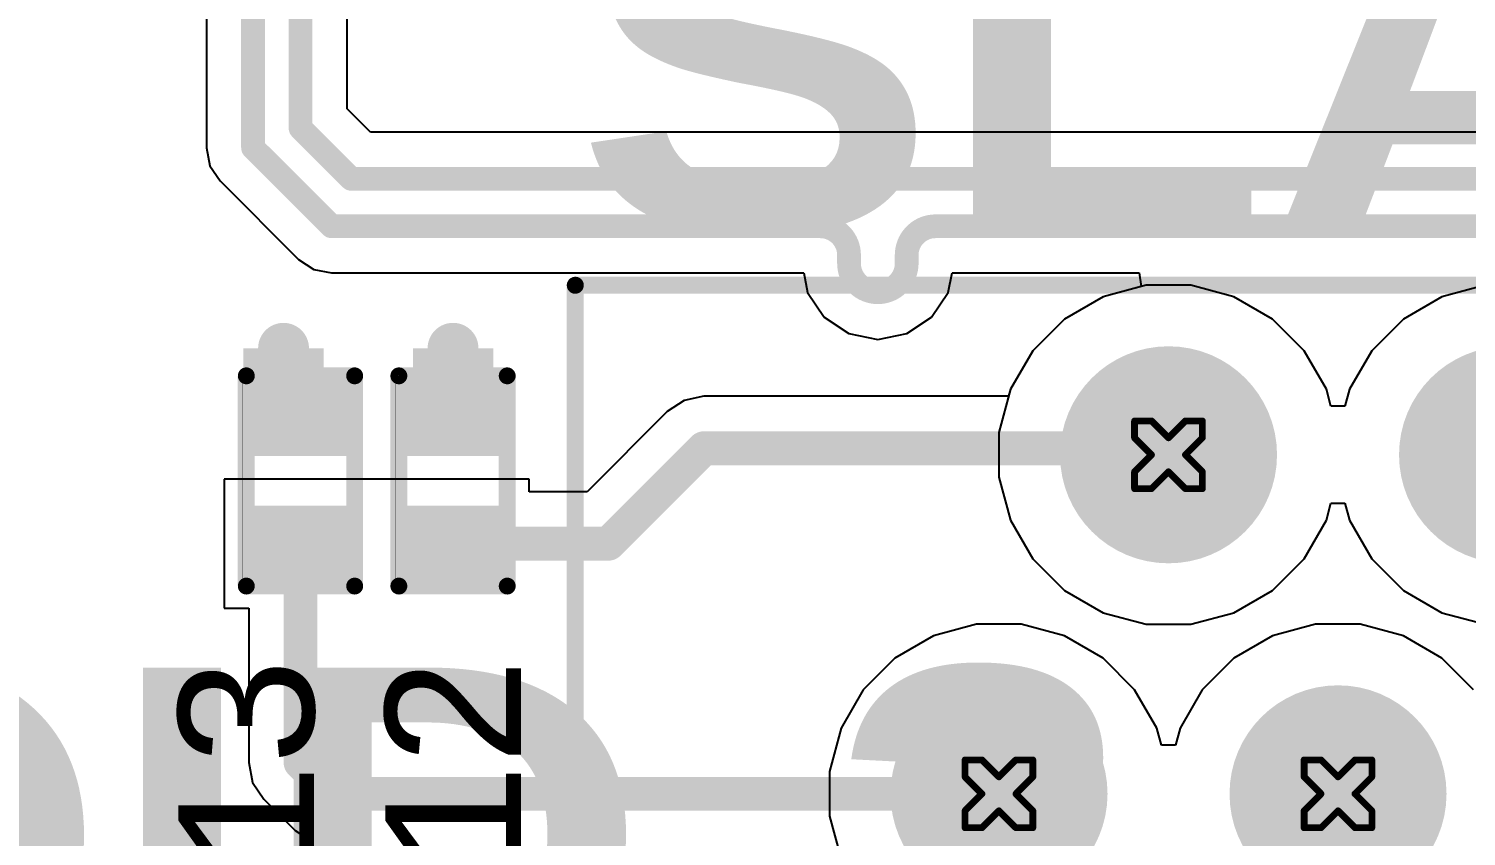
# Model space of a CAD drawing. Header units: inches. Extents: x -5 to 5258, y -4 to 5281.
# Drawn here: x 43.05 to 53.82, y 9.91 to 15.96 of the extents above; entities that cross this region are included whole.
import ezdxf

# ---------------------------------------------------------------- set-up
doc = ezdxf.new("R2010")
doc.units = ezdxf.units.IN
for name, color, linetype in [('Bottom Layer', 5, 'Continuous'), ('Bottom Solder', 6, 'Continuous'), ('Drill Drawing', 1, 'Continuous'), ('Multi-Layer', 9, 'Continuous'), ('Pad Holes', 156, 'Continuous'), ('Top Layer', 1, 'Continuous'), ('Top Overlay', 2, 'Continuous'), ('Top Paste', 8, 'Continuous'), ('Top Solder', 216, 'Continuous')]:
    doc.layers.add(name, color=color, linetype=linetype)
doc.styles.add('Arial', font='', dxfattribs={"height": 0.2})
doc.styles.add('Arial Black_Bold', font='', dxfattribs={"height": 0.2})
doc.styles.get('Arial').set_extended_font_data('Arial')
doc.styles.get('Arial Black_Bold').set_extended_font_data('Arial Black', bold=True)

# ---------------------------------------------------------------- blocks, each defined once
blk = doc.blocks.new('R___0402_77')
at = {"layer": 'Top Layer'}
for points in [[(-0.699, -0.318), (-0.699, 0.317), (-0.241, 0.317), (-0.241, -0.318)], [(0.241, -0.318), (0.241, 0.317), (0.698, 0.317), (0.698, -0.318)]]:
    blk.add_hatch(color=1, dxfattribs=at).paths.add_polyline_path(points)
at = {"layer": 'Top Paste'}
for points in [[(-0.699, -0.318), (-0.699, 0.317), (-0.241, 0.317), (-0.241, -0.318)], [(0.241, -0.318), (0.241, 0.317), (0.698, 0.317), (0.698, -0.318)]]:
    blk.add_hatch(color=8, dxfattribs=at).paths.add_polyline_path(points)
at = {"layer": 'Top Solder'}
for points in [[(-0.754, -0.373), (-0.754, 0.373), (-0.186, 0.373), (-0.186, -0.373)], [(0.186, -0.373), (0.186, 0.373), (0.753, 0.373), (0.753, -0.373)]]:
    blk.add_hatch(color=216, dxfattribs=at).paths.add_polyline_path(points)
at = {"layer": 'Top Overlay'}
for points in [[(0.787, 0.406, 0.127, 0.127, 0), (-0.787, 0.406, 0.127, 0.127, 0)], [(-0.787, -0.406, 0.127, 0.127, 0), (-0.787, 0.406, 0.127, 0.127, 0)], [(0.787, -0.406, 0.127, 0.127, 0), (0.787, 0.406, 0.127, 0.127, 0)], [(-0.787, -0.406, 0.127, 0.127, 0), (0.787, -0.406, 0.127, 0.127, 0)], [(0.813, -0.432, 0.00323, 0.00323, 0), (-0.813, -0.432, 0.00323, 0.00323, 0)]]:
    blk.add_lwpolyline(points, format="xyseb", dxfattribs=at)
for points in [[(-0.819, 0.406, 0.0635, 0.0635, 1), (-0.756, 0.406, 0.0635, 0.0635, 1)], [(-0.819, 0.406, 0.0635, 0.0635, 1), (-0.756, 0.406, 0.0635, 0.0635, 1)], [(0.756, 0.406, 0.0635, 0.0635, 1), (0.819, 0.406, 0.0635, 0.0635, 1)], [(0.756, 0.406, 0.0635, 0.0635, 1), (0.819, 0.406, 0.0635, 0.0635, 1)], [(-0.819, -0.406, 0.0635, 0.0635, 1), (-0.756, -0.406, 0.0635, 0.0635, 1)], [(-0.819, -0.406, 0.0635, 0.0635, 1), (-0.756, -0.406, 0.0635, 0.0635, 1)], [(-0.814, -0.432, 0.00161, 0.00161, 1), (-0.812, -0.432, 0.00161, 0.00161, 1)], [(0.756, -0.406, 0.0635, 0.0635, 1), (0.819, -0.406, 0.0635, 0.0635, 1)], [(0.756, -0.406, 0.0635, 0.0635, 1), (0.819, -0.406, 0.0635, 0.0635, 1)], [(0.812, -0.432, 0.00161, 0.00161, 1), (0.814, -0.432, 0.00161, 0.00161, 1)]]:
    blk.add_lwpolyline(points, format="xyseb", close=True, dxfattribs=at)
blk = doc.blocks.new('R___0402_78')
at = {"layer": 'Top Layer'}
for points in [[(-0.699, -0.318), (-0.699, 0.317), (-0.241, 0.317), (-0.241, -0.318)], [(0.241, -0.318), (0.241, 0.317), (0.699, 0.317), (0.699, -0.318)]]:
    blk.add_hatch(color=1, dxfattribs=at).paths.add_polyline_path(points)
at = {"layer": 'Top Paste'}
for points in [[(-0.699, -0.318), (-0.699, 0.317), (-0.241, 0.317), (-0.241, -0.318)], [(0.241, -0.318), (0.241, 0.317), (0.699, 0.317), (0.699, -0.318)]]:
    blk.add_hatch(color=8, dxfattribs=at).paths.add_polyline_path(points)
at = {"layer": 'Top Solder'}
for points in [[(-0.754, -0.373), (-0.754, 0.373), (-0.186, 0.373), (-0.186, -0.373)], [(0.186, -0.373), (0.186, 0.373), (0.754, 0.373), (0.754, -0.373)]]:
    blk.add_hatch(color=216, dxfattribs=at).paths.add_polyline_path(points)
at = {"layer": 'Top Overlay'}
for points in [[(0.787, 0.406, 0.127, 0.127, 0), (-0.787, 0.406, 0.127, 0.127, 0)], [(-0.787, -0.406, 0.127, 0.127, 0), (-0.787, 0.406, 0.127, 0.127, 0)], [(0.787, -0.406, 0.127, 0.127, 0), (0.787, 0.406, 0.127, 0.127, 0)], [(0.787, -0.406, 0.127, 0.127, 0), (-0.787, -0.406, 0.127, 0.127, 0)], [(0.813, -0.432, 0.00323, 0.00323, 0), (-0.813, -0.432, 0.00323, 0.00323, 0)]]:
    blk.add_lwpolyline(points, format="xyseb", dxfattribs=at)
for points in [[(-0.819, 0.406, 0.0635, 0.0635, 1), (-0.756, 0.406, 0.0635, 0.0635, 1)], [(-0.819, 0.406, 0.0635, 0.0635, 1), (-0.756, 0.406, 0.0635, 0.0635, 1)], [(0.756, 0.406, 0.0635, 0.0635, 1), (0.819, 0.406, 0.0635, 0.0635, 1)], [(0.756, 0.406, 0.0635, 0.0635, 1), (0.819, 0.406, 0.0635, 0.0635, 1)], [(-0.819, -0.406, 0.0635, 0.0635, 1), (-0.756, -0.406, 0.0635, 0.0635, 1)], [(-0.819, -0.406, 0.0635, 0.0635, 1), (-0.756, -0.406, 0.0635, 0.0635, 1)], [(-0.814, -0.432, 0.00161, 0.00161, 1), (-0.812, -0.432, 0.00161, 0.00161, 1)], [(0.756, -0.406, 0.0635, 0.0635, 1), (0.819, -0.406, 0.0635, 0.0635, 1)], [(0.756, -0.406, 0.0635, 0.0635, 1), (0.819, -0.406, 0.0635, 0.0635, 1)], [(0.812, -0.432, 0.00161, 0.00161, 1), (0.814, -0.432, 0.00161, 0.00161, 1)]]:
    blk.add_lwpolyline(points, format="xyseb", close=True, dxfattribs=at)
blk = doc.blocks.new('HC_RJ45_5622_1_6_Y_114')
at = {"layer": 'Bottom Layer'}
h = blk.add_hatch(color=5, dxfattribs=at)
edge = h.paths.add_edge_path()
edge.add_arc((-3.175, 4.445), 0.762, 0, 360)
h = blk.add_hatch(color=5, dxfattribs=at)
edge = h.paths.add_edge_path()
edge.add_arc((-0.635, 4.445), 0.762, 0, 360)
h = blk.add_hatch(color=5, dxfattribs=at)
edge = h.paths.add_edge_path()
edge.add_arc((-4.445, 1.905), 0.762, 0, 360)
h = blk.add_hatch(color=5, dxfattribs=at)
edge = h.paths.add_edge_path()
edge.add_arc((-1.905, 1.905), 0.762, 0, 360)
at = {"layer": 'Bottom Solder'}
h = blk.add_hatch(color=6, dxfattribs=at)
edge = h.paths.add_edge_path()
edge.add_arc((-3.175, 4.445), 0.813, 0, 360)
h = blk.add_hatch(color=6, dxfattribs=at)
edge = h.paths.add_edge_path()
edge.add_arc((-0.635, 4.445), 0.813, 0, 360)
h = blk.add_hatch(color=6, dxfattribs=at)
edge = h.paths.add_edge_path()
edge.add_arc((-4.445, 1.905), 0.813, 0, 360)
h = blk.add_hatch(color=6, dxfattribs=at)
edge = h.paths.add_edge_path()
edge.add_arc((-1.905, 1.905), 0.813, 0, 360)
at = {"layer": 'Multi-Layer'}
h = blk.add_hatch(color=9, dxfattribs=at)
edge = h.paths.add_edge_path()
edge.add_arc((-3.175, 4.445), 0.762, 0, 360)
h = blk.add_hatch(color=9, dxfattribs=at)
edge = h.paths.add_edge_path()
edge.add_arc((-0.635, 4.445), 0.762, 0, 360)
h = blk.add_hatch(color=9, dxfattribs=at)
edge = h.paths.add_edge_path()
edge.add_arc((-4.445, 1.905), 0.762, 0, 360)
h = blk.add_hatch(color=9, dxfattribs=at)
edge = h.paths.add_edge_path()
edge.add_arc((-1.905, 1.905), 0.762, 0, 360)
at = {"layer": 'Pad Holes'}
h = blk.add_hatch(color=7, dxfattribs=at)
edge = h.paths.add_edge_path()
edge.add_arc((-3.175, 4.445), 0.5, 0, 360)
h = blk.add_hatch(color=7, dxfattribs=at)
edge = h.paths.add_edge_path()
edge.add_arc((-0.635, 4.445), 0.5, 0, 360)
h = blk.add_hatch(color=7, dxfattribs=at)
edge = h.paths.add_edge_path()
edge.add_arc((-4.445, 1.905), 0.5, 0, 360)
h = blk.add_hatch(color=7, dxfattribs=at)
edge = h.paths.add_edge_path()
edge.add_arc((-1.905, 1.905), 0.5, 0, 360)
at = {"layer": 'Top Layer'}
h = blk.add_hatch(color=1, dxfattribs=at)
edge = h.paths.add_edge_path()
edge.add_arc((-3.175, 4.445), 0.762, 0, 360)
h = blk.add_hatch(color=1, dxfattribs=at)
edge = h.paths.add_edge_path()
edge.add_arc((-0.635, 4.445), 0.762, 0, 360)
h = blk.add_hatch(color=1, dxfattribs=at)
edge = h.paths.add_edge_path()
edge.add_arc((-4.445, 1.905), 0.762, 0, 360)
h = blk.add_hatch(color=1, dxfattribs=at)
edge = h.paths.add_edge_path()
edge.add_arc((-1.905, 1.905), 0.762, 0, 360)
at = {"layer": 'Top Solder'}
h = blk.add_hatch(color=216, dxfattribs=at)
edge = h.paths.add_edge_path()
edge.add_arc((-3.175, 4.445), 0.813, 0, 360)
h = blk.add_hatch(color=216, dxfattribs=at)
edge = h.paths.add_edge_path()
edge.add_arc((-0.635, 4.445), 0.813, 0, 360)
h = blk.add_hatch(color=216, dxfattribs=at)
edge = h.paths.add_edge_path()
edge.add_arc((-4.445, 1.905), 0.813, 0, 360)
h = blk.add_hatch(color=216, dxfattribs=at)
edge = h.paths.add_edge_path()
edge.add_arc((-1.905, 1.905), 0.813, 0, 360)
at = {"layer": 'Top Overlay'}
for points in [[(-7.62, -3.529, 0.127, 0.127, 0), (-7.62, 5.715, 0.127, 0.127, 0)], [(-7.62, 5.715, 0.127, 0.127, 0), (7.62, 5.715, 0.127, 0.127, 0)]]:
    blk.add_lwpolyline(points, format="xyseb", dxfattribs=at)
blk.add_lwpolyline([(-7.652, 5.715, 0.0635, 0.0635, 1), (-7.588, 5.715, 0.0635, 0.0635, 1)], format="xyseb", close=True, dxfattribs=at)
blk.add_lwpolyline([(-7.652, 5.715, 0.0635, 0.0635, 1), (-7.588, 5.715, 0.0635, 0.0635, 1)], format="xyseb", close=True, dxfattribs=at)

msp = doc.modelspace()

# ---------------------------------------------------------------- hatches: boundary and pattern name
at = {"layer": 'Top Layer'}
for points in [[(44.657, 13.042), (45.259, 13.042), (45.259, 13.567), (44.657, 13.567)], [(45.927, 13.042), (46.529, 13.042), (46.529, 13.567), (45.927, 13.567)]]:
    msp.add_hatch(color=1, dxfattribs=at).paths.add_polyline_path(points)

# ---------------------------------------------------------------- linework, layer by layer
at = {"layer": 'Bottom Layer'}
for p, q in [((51.421, 14.039), (51.098, 13.953)), ((51.756, 14.039), (51.421, 14.039)), ((52.079, 13.953), (51.756, 14.039)), ((53.961, 14.039), (53.638, 13.953)), ((51.098, 13.953), (50.809, 13.786)), ((52.368, 13.786), (52.079, 13.953)), ((53.638, 13.953), (53.349, 13.786)), ((50.809, 13.786), (50.572, 13.549)), ((52.605, 13.549), (52.368, 13.786)), ((53.349, 13.786), (53.112, 13.549)), ((50.572, 13.549), (50.405, 13.26)), ((52.772, 13.26), (52.605, 13.549)), ((53.112, 13.549), (52.945, 13.26)), ((50.405, 13.26), (50.318, 12.937)), ((52.806, 13.133), (52.772, 13.26)), ((52.945, 13.26), (52.911, 13.133)), ((52.911, 13.133), (52.806, 13.133)), ((50.318, 12.937), (50.318, 12.602)), ((50.318, 12.602), (50.405, 12.279)), ((52.772, 12.279), (52.806, 12.406)), ((52.806, 12.406), (52.911, 12.406)), ((52.911, 12.406), (52.945, 12.279)), ((50.405, 12.279), (50.572, 11.99)), ((52.605, 11.99), (52.772, 12.279)), ((52.945, 12.279), (53.112, 11.99)), ((50.572, 11.99), (50.809, 11.753)), ((52.368, 11.753), (52.605, 11.99)), ((53.112, 11.99), (53.349, 11.753)), ((50.809, 11.753), (51.098, 11.586)), ((52.079, 11.586), (52.368, 11.753)), ((53.349, 11.753), (53.638, 11.586)), ((51.098, 11.586), (51.421, 11.499)), ((51.756, 11.499), (52.079, 11.586)), ((53.638, 11.586), (53.961, 11.499)), ((50.151, 11.499), (49.828, 11.413)), ((50.486, 11.499), (50.151, 11.499)), ((50.809, 11.413), (50.486, 11.499)), ((51.421, 11.499), (51.756, 11.499)), ((52.691, 11.499), (52.368, 11.413)), ((53.026, 11.499), (52.691, 11.499)), ((53.349, 11.413), (53.026, 11.499)), ((49.828, 11.413), (49.539, 11.246)), ((51.098, 11.246), (50.809, 11.413)), ((52.368, 11.413), (52.079, 11.246)), ((53.638, 11.246), (53.349, 11.413)), ((49.539, 11.246), (49.302, 11.009)), ((51.335, 11.009), (51.098, 11.246)), ((52.079, 11.246), (51.842, 11.009)), ((53.875, 11.009), (53.638, 11.246)), ((49.302, 11.009), (49.135, 10.72)), ((51.502, 10.72), (51.335, 11.009)), ((51.842, 11.009), (51.675, 10.72)), ((49.135, 10.72), (49.048, 10.397)), ((51.536, 10.593), (51.502, 10.72)), ((51.675, 10.72), (51.641, 10.593)), ((51.641, 10.593), (51.536, 10.593)), ((49.048, 10.397), (49.048, 10.062)), ((49.048, 10.062), (49.135, 9.739))]:
    msp.add_line(p, q, dxfattribs=at)
at = {"layer": 'Drill Drawing'}
for points in [[(51.334, 12.896, 0.0508, 0.0508, 0), (51.334, 13.023, 0.0508, 0.0508, 0)], [(51.334, 13.023, 0.0508, 0.0508, 0), (51.461, 13.023, 0.0508, 0.0508, 0)], [(51.461, 13.023, 0.0508, 0.0508, 0), (51.588, 12.896, 0.0508, 0.0508, 0)], [(51.588, 12.896, 0.0508, 0.0508, 0), (51.715, 13.023, 0.0508, 0.0508, 0)], [(51.715, 13.023, 0.0508, 0.0508, 0), (51.842, 13.023, 0.0508, 0.0508, 0)], [(51.842, 12.896, 0.0508, 0.0508, 0), (51.842, 13.023, 0.0508, 0.0508, 0)], [(51.334, 12.896, 0.0508, 0.0508, 0), (51.461, 12.769, 0.0508, 0.0508, 0)], [(51.715, 12.769, 0.0508, 0.0508, 0), (51.842, 12.896, 0.0508, 0.0508, 0)], [(51.334, 12.642, 0.0508, 0.0508, 0), (51.461, 12.769, 0.0508, 0.0508, 0)], [(51.715, 12.769, 0.0508, 0.0508, 0), (51.842, 12.642, 0.0508, 0.0508, 0)], [(51.334, 12.515, 0.0508, 0.0508, 0), (51.334, 12.642, 0.0508, 0.0508, 0)], [(51.461, 12.515, 0.0508, 0.0508, 0), (51.588, 12.642, 0.0508, 0.0508, 0)], [(51.588, 12.642, 0.0508, 0.0508, 0), (51.715, 12.515, 0.0508, 0.0508, 0)], [(51.842, 12.515, 0.0508, 0.0508, 0), (51.842, 12.642, 0.0508, 0.0508, 0)], [(51.334, 12.515, 0.0508, 0.0508, 0), (51.461, 12.515, 0.0508, 0.0508, 0)], [(51.715, 12.515, 0.0508, 0.0508, 0), (51.842, 12.515, 0.0508, 0.0508, 0)], [(50.064, 10.356, 0.0508, 0.0508, 0), (50.064, 10.483, 0.0508, 0.0508, 0)], [(50.064, 10.483, 0.0508, 0.0508, 0), (50.191, 10.483, 0.0508, 0.0508, 0)], [(50.191, 10.483, 0.0508, 0.0508, 0), (50.318, 10.356, 0.0508, 0.0508, 0)], [(50.318, 10.356, 0.0508, 0.0508, 0), (50.445, 10.483, 0.0508, 0.0508, 0)], [(50.445, 10.483, 0.0508, 0.0508, 0), (50.572, 10.483, 0.0508, 0.0508, 0)], [(50.572, 10.356, 0.0508, 0.0508, 0), (50.572, 10.483, 0.0508, 0.0508, 0)], [(52.605, 10.356, 0.0508, 0.0508, 0), (52.605, 10.483, 0.0508, 0.0508, 0)], [(52.605, 10.483, 0.0508, 0.0508, 0), (52.732, 10.483, 0.0508, 0.0508, 0)], [(52.732, 10.483, 0.0508, 0.0508, 0), (52.859, 10.356, 0.0508, 0.0508, 0)], [(52.859, 10.356, 0.0508, 0.0508, 0), (52.986, 10.483, 0.0508, 0.0508, 0)], [(52.986, 10.483, 0.0508, 0.0508, 0), (53.113, 10.483, 0.0508, 0.0508, 0)], [(53.113, 10.356, 0.0508, 0.0508, 0), (53.113, 10.483, 0.0508, 0.0508, 0)], [(50.064, 10.356, 0.0508, 0.0508, 0), (50.191, 10.229, 0.0508, 0.0508, 0)], [(50.445, 10.229, 0.0508, 0.0508, 0), (50.572, 10.356, 0.0508, 0.0508, 0)], [(52.605, 10.356, 0.0508, 0.0508, 0), (52.732, 10.229, 0.0508, 0.0508, 0)], [(52.986, 10.229, 0.0508, 0.0508, 0), (53.113, 10.356, 0.0508, 0.0508, 0)], [(50.064, 10.102, 0.0508, 0.0508, 0), (50.191, 10.229, 0.0508, 0.0508, 0)], [(50.445, 10.229, 0.0508, 0.0508, 0), (50.572, 10.102, 0.0508, 0.0508, 0)], [(52.605, 10.102, 0.0508, 0.0508, 0), (52.732, 10.229, 0.0508, 0.0508, 0)], [(52.986, 10.229, 0.0508, 0.0508, 0), (53.113, 10.102, 0.0508, 0.0508, 0)], [(50.064, 9.975, 0.0508, 0.0508, 0), (50.064, 10.102, 0.0508, 0.0508, 0)], [(50.191, 9.975, 0.0508, 0.0508, 0), (50.318, 10.102, 0.0508, 0.0508, 0)], [(50.318, 10.102, 0.0508, 0.0508, 0), (50.445, 9.975, 0.0508, 0.0508, 0)], [(50.572, 9.975, 0.0508, 0.0508, 0), (50.572, 10.102, 0.0508, 0.0508, 0)], [(52.605, 9.975, 0.0508, 0.0508, 0), (52.605, 10.102, 0.0508, 0.0508, 0)], [(52.732, 9.975, 0.0508, 0.0508, 0), (52.859, 10.102, 0.0508, 0.0508, 0)], [(52.859, 10.102, 0.0508, 0.0508, 0), (52.986, 9.975, 0.0508, 0.0508, 0)], [(53.113, 9.975, 0.0508, 0.0508, 0), (53.113, 10.102, 0.0508, 0.0508, 0)], [(50.064, 9.975, 0.0508, 0.0508, 0), (50.191, 9.975, 0.0508, 0.0508, 0)], [(50.445, 9.975, 0.0508, 0.0508, 0), (50.572, 9.975, 0.0508, 0.0508, 0)], [(52.605, 9.975, 0.0508, 0.0508, 0), (52.732, 9.975, 0.0508, 0.0508, 0)], [(52.986, 9.975, 0.0508, 0.0508, 0), (53.113, 9.975, 0.0508, 0.0508, 0)]]:
    msp.add_lwpolyline(points, format="xyseb", dxfattribs=at)
for points in [[(51.322, 13.023, 0.0254, 0.0254, 1), (51.347, 13.023, 0.0254, 0.0254, 1)], [(51.322, 13.023, 0.0254, 0.0254, 1), (51.347, 13.023, 0.0254, 0.0254, 1)], [(51.449, 13.023, 0.0254, 0.0254, 1), (51.474, 13.023, 0.0254, 0.0254, 1)], [(51.449, 13.023, 0.0254, 0.0254, 1), (51.474, 13.023, 0.0254, 0.0254, 1)], [(51.703, 13.023, 0.0254, 0.0254, 1), (51.728, 13.023, 0.0254, 0.0254, 1)], [(51.703, 13.023, 0.0254, 0.0254, 1), (51.728, 13.023, 0.0254, 0.0254, 1)], [(51.83, 13.023, 0.0254, 0.0254, 1), (51.855, 13.023, 0.0254, 0.0254, 1)], [(51.83, 13.023, 0.0254, 0.0254, 1), (51.855, 13.023, 0.0254, 0.0254, 1)], [(51.322, 12.896, 0.0254, 0.0254, 1), (51.347, 12.896, 0.0254, 0.0254, 1)], [(51.322, 12.896, 0.0254, 0.0254, 1), (51.347, 12.896, 0.0254, 0.0254, 1)], [(51.576, 12.896, 0.0254, 0.0254, 1), (51.601, 12.896, 0.0254, 0.0254, 1)], [(51.576, 12.896, 0.0254, 0.0254, 1), (51.601, 12.896, 0.0254, 0.0254, 1)], [(51.83, 12.896, 0.0254, 0.0254, 1), (51.855, 12.896, 0.0254, 0.0254, 1)], [(51.83, 12.896, 0.0254, 0.0254, 1), (51.855, 12.896, 0.0254, 0.0254, 1)], [(51.449, 12.769, 0.0254, 0.0254, 1), (51.474, 12.769, 0.0254, 0.0254, 1)], [(51.449, 12.769, 0.0254, 0.0254, 1), (51.474, 12.769, 0.0254, 0.0254, 1)], [(51.703, 12.769, 0.0254, 0.0254, 1), (51.728, 12.769, 0.0254, 0.0254, 1)], [(51.703, 12.769, 0.0254, 0.0254, 1), (51.728, 12.769, 0.0254, 0.0254, 1)], [(51.322, 12.642, 0.0254, 0.0254, 1), (51.347, 12.642, 0.0254, 0.0254, 1)], [(51.322, 12.642, 0.0254, 0.0254, 1), (51.347, 12.642, 0.0254, 0.0254, 1)], [(51.576, 12.642, 0.0254, 0.0254, 1), (51.601, 12.642, 0.0254, 0.0254, 1)], [(51.576, 12.642, 0.0254, 0.0254, 1), (51.601, 12.642, 0.0254, 0.0254, 1)], [(51.83, 12.642, 0.0254, 0.0254, 1), (51.855, 12.642, 0.0254, 0.0254, 1)], [(51.83, 12.642, 0.0254, 0.0254, 1), (51.855, 12.642, 0.0254, 0.0254, 1)], [(51.322, 12.515, 0.0254, 0.0254, 1), (51.347, 12.515, 0.0254, 0.0254, 1)], [(51.322, 12.515, 0.0254, 0.0254, 1), (51.347, 12.515, 0.0254, 0.0254, 1)], [(51.449, 12.515, 0.0254, 0.0254, 1), (51.474, 12.515, 0.0254, 0.0254, 1)], [(51.449, 12.515, 0.0254, 0.0254, 1), (51.474, 12.515, 0.0254, 0.0254, 1)], [(51.703, 12.515, 0.0254, 0.0254, 1), (51.728, 12.515, 0.0254, 0.0254, 1)], [(51.703, 12.515, 0.0254, 0.0254, 1), (51.728, 12.515, 0.0254, 0.0254, 1)], [(51.83, 12.515, 0.0254, 0.0254, 1), (51.855, 12.515, 0.0254, 0.0254, 1)], [(51.83, 12.515, 0.0254, 0.0254, 1), (51.855, 12.515, 0.0254, 0.0254, 1)], [(50.052, 10.483, 0.0254, 0.0254, 1), (50.077, 10.483, 0.0254, 0.0254, 1)], [(50.052, 10.483, 0.0254, 0.0254, 1), (50.077, 10.483, 0.0254, 0.0254, 1)], [(50.179, 10.483, 0.0254, 0.0254, 1), (50.204, 10.483, 0.0254, 0.0254, 1)], [(50.179, 10.483, 0.0254, 0.0254, 1), (50.204, 10.483, 0.0254, 0.0254, 1)], [(50.433, 10.483, 0.0254, 0.0254, 1), (50.458, 10.483, 0.0254, 0.0254, 1)], [(50.433, 10.483, 0.0254, 0.0254, 1), (50.458, 10.483, 0.0254, 0.0254, 1)], [(50.56, 10.483, 0.0254, 0.0254, 1), (50.585, 10.483, 0.0254, 0.0254, 1)], [(50.56, 10.483, 0.0254, 0.0254, 1), (50.585, 10.483, 0.0254, 0.0254, 1)], [(52.592, 10.483, 0.0254, 0.0254, 1), (52.617, 10.483, 0.0254, 0.0254, 1)], [(52.592, 10.483, 0.0254, 0.0254, 1), (52.617, 10.483, 0.0254, 0.0254, 1)], [(52.719, 10.483, 0.0254, 0.0254, 1), (52.744, 10.483, 0.0254, 0.0254, 1)], [(52.719, 10.483, 0.0254, 0.0254, 1), (52.744, 10.483, 0.0254, 0.0254, 1)], [(52.973, 10.483, 0.0254, 0.0254, 1), (52.998, 10.483, 0.0254, 0.0254, 1)], [(52.973, 10.483, 0.0254, 0.0254, 1), (52.998, 10.483, 0.0254, 0.0254, 1)], [(53.1, 10.483, 0.0254, 0.0254, 1), (53.125, 10.483, 0.0254, 0.0254, 1)], [(53.1, 10.483, 0.0254, 0.0254, 1), (53.125, 10.483, 0.0254, 0.0254, 1)], [(50.052, 10.356, 0.0254, 0.0254, 1), (50.077, 10.356, 0.0254, 0.0254, 1)], [(50.052, 10.356, 0.0254, 0.0254, 1), (50.077, 10.356, 0.0254, 0.0254, 1)], [(50.306, 10.356, 0.0254, 0.0254, 1), (50.331, 10.356, 0.0254, 0.0254, 1)], [(50.306, 10.356, 0.0254, 0.0254, 1), (50.331, 10.356, 0.0254, 0.0254, 1)], [(50.56, 10.356, 0.0254, 0.0254, 1), (50.585, 10.356, 0.0254, 0.0254, 1)], [(50.56, 10.356, 0.0254, 0.0254, 1), (50.585, 10.356, 0.0254, 0.0254, 1)], [(52.592, 10.356, 0.0254, 0.0254, 1), (52.617, 10.356, 0.0254, 0.0254, 1)], [(52.592, 10.356, 0.0254, 0.0254, 1), (52.617, 10.356, 0.0254, 0.0254, 1)], [(52.846, 10.356, 0.0254, 0.0254, 1), (52.871, 10.356, 0.0254, 0.0254, 1)], [(52.846, 10.356, 0.0254, 0.0254, 1), (52.871, 10.356, 0.0254, 0.0254, 1)], [(53.1, 10.356, 0.0254, 0.0254, 1), (53.125, 10.356, 0.0254, 0.0254, 1)], [(53.1, 10.356, 0.0254, 0.0254, 1), (53.125, 10.356, 0.0254, 0.0254, 1)], [(50.179, 10.229, 0.0254, 0.0254, 1), (50.204, 10.229, 0.0254, 0.0254, 1)], [(50.179, 10.229, 0.0254, 0.0254, 1), (50.204, 10.229, 0.0254, 0.0254, 1)], [(50.433, 10.229, 0.0254, 0.0254, 1), (50.458, 10.229, 0.0254, 0.0254, 1)], [(50.433, 10.229, 0.0254, 0.0254, 1), (50.458, 10.229, 0.0254, 0.0254, 1)], [(52.719, 10.229, 0.0254, 0.0254, 1), (52.744, 10.229, 0.0254, 0.0254, 1)], [(52.719, 10.229, 0.0254, 0.0254, 1), (52.744, 10.229, 0.0254, 0.0254, 1)], [(52.973, 10.229, 0.0254, 0.0254, 1), (52.998, 10.229, 0.0254, 0.0254, 1)], [(52.973, 10.229, 0.0254, 0.0254, 1), (52.998, 10.229, 0.0254, 0.0254, 1)], [(50.052, 10.102, 0.0254, 0.0254, 1), (50.077, 10.102, 0.0254, 0.0254, 1)], [(50.052, 10.102, 0.0254, 0.0254, 1), (50.077, 10.102, 0.0254, 0.0254, 1)], [(50.306, 10.102, 0.0254, 0.0254, 1), (50.331, 10.102, 0.0254, 0.0254, 1)], [(50.306, 10.102, 0.0254, 0.0254, 1), (50.331, 10.102, 0.0254, 0.0254, 1)], [(50.56, 10.102, 0.0254, 0.0254, 1), (50.585, 10.102, 0.0254, 0.0254, 1)], [(50.56, 10.102, 0.0254, 0.0254, 1), (50.585, 10.102, 0.0254, 0.0254, 1)], [(52.592, 10.102, 0.0254, 0.0254, 1), (52.617, 10.102, 0.0254, 0.0254, 1)], [(52.592, 10.102, 0.0254, 0.0254, 1), (52.617, 10.102, 0.0254, 0.0254, 1)], [(52.846, 10.102, 0.0254, 0.0254, 1), (52.871, 10.102, 0.0254, 0.0254, 1)], [(52.846, 10.102, 0.0254, 0.0254, 1), (52.871, 10.102, 0.0254, 0.0254, 1)], [(53.1, 10.102, 0.0254, 0.0254, 1), (53.125, 10.102, 0.0254, 0.0254, 1)], [(53.1, 10.102, 0.0254, 0.0254, 1), (53.125, 10.102, 0.0254, 0.0254, 1)], [(50.052, 9.975, 0.0254, 0.0254, 1), (50.077, 9.975, 0.0254, 0.0254, 1)], [(50.052, 9.975, 0.0254, 0.0254, 1), (50.077, 9.975, 0.0254, 0.0254, 1)], [(50.179, 9.975, 0.0254, 0.0254, 1), (50.204, 9.975, 0.0254, 0.0254, 1)], [(50.179, 9.975, 0.0254, 0.0254, 1), (50.204, 9.975, 0.0254, 0.0254, 1)], [(50.433, 9.975, 0.0254, 0.0254, 1), (50.458, 9.975, 0.0254, 0.0254, 1)], [(50.433, 9.975, 0.0254, 0.0254, 1), (50.458, 9.975, 0.0254, 0.0254, 1)], [(50.56, 9.975, 0.0254, 0.0254, 1), (50.585, 9.975, 0.0254, 0.0254, 1)], [(50.56, 9.975, 0.0254, 0.0254, 1), (50.585, 9.975, 0.0254, 0.0254, 1)], [(52.592, 9.975, 0.0254, 0.0254, 1), (52.617, 9.975, 0.0254, 0.0254, 1)], [(52.592, 9.975, 0.0254, 0.0254, 1), (52.617, 9.975, 0.0254, 0.0254, 1)], [(52.719, 9.975, 0.0254, 0.0254, 1), (52.744, 9.975, 0.0254, 0.0254, 1)], [(52.719, 9.975, 0.0254, 0.0254, 1), (52.744, 9.975, 0.0254, 0.0254, 1)], [(52.973, 9.975, 0.0254, 0.0254, 1), (52.998, 9.975, 0.0254, 0.0254, 1)], [(52.973, 9.975, 0.0254, 0.0254, 1), (52.998, 9.975, 0.0254, 0.0254, 1)], [(53.1, 9.975, 0.0254, 0.0254, 1), (53.125, 9.975, 0.0254, 0.0254, 1)], [(53.1, 9.975, 0.0254, 0.0254, 1), (53.125, 9.975, 0.0254, 0.0254, 1)]]:
    msp.add_lwpolyline(points, format="xyseb", close=True, dxfattribs=at)
at = {"layer": 'Top Layer'}
for p, q in [((44.38, 18.038), (44.38, 15.069)), ((45.435, 15.361), (45.435, 17.746)), ((45.61, 15.186), (45.435, 15.361)), ((54.906, 15.186), (45.61, 15.186)), ((44.38, 15.069), (44.406, 14.935)), ((44.406, 14.935), (44.482, 14.822)), ((44.482, 14.822), (45.07, 14.233)), ((45.07, 14.233), (45.07, 14.233)), ((45.07, 14.233), (45.184, 14.158)), ((45.184, 14.158), (45.318, 14.131)), ((45.318, 14.131), (48.856, 14.131)), ((48.856, 14.131), (48.885, 13.985)), ((49.938, 13.985), (49.967, 14.131)), ((49.967, 14.131), (51.37, 14.131)), ((51.37, 14.131), (51.383, 14.029)), ((51.383, 14.029), (51.098, 13.953)), ((48.885, 13.985), (49.008, 13.8)), ((49.814, 13.8), (49.938, 13.985)), ((51.098, 13.953), (50.809, 13.786)), ((49.008, 13.8), (49.193, 13.677)), ((49.629, 13.677), (49.814, 13.8)), ((50.809, 13.786), (50.572, 13.549)), ((49.193, 13.677), (49.411, 13.634)), ((49.411, 13.634), (49.629, 13.677)), ((50.572, 13.549), (50.405, 13.26)), ((50.405, 13.26), (50.391, 13.207)), ((47.959, 13.177), (47.833, 13.093)), ((48.108, 13.207), (47.959, 13.177)), ((50.391, 13.207), (48.108, 13.207)), ((47.833, 13.093), (47.232, 12.492)), ((45.657, 12.586), (44.513, 12.586)), ((44.513, 12.586), (44.513, 11.621)), ((46.799, 12.586), (45.657, 12.586)), ((45.657, 12.586), (45.657, 12.586)), ((46.799, 12.492), (46.799, 12.586)), ((47.232, 12.492), (46.799, 12.492)), ((44.513, 11.621), (44.697, 11.621)), ((44.697, 11.621), (44.697, 10.464)), ((44.697, 10.464), (44.726, 10.315)), ((44.726, 10.315), (44.81, 10.189)), ((44.81, 10.189), (45.045, 9.955)), ((45.045, 9.955), (45.171, 9.871))]:
    msp.add_line(p, q, dxfattribs=at)
for points in [[(44.729, 15.069, 0.178, 0.178, 0), (44.729, 18.038, 0.178, 0.178, 0)], [(45.085, 15.216, 0.178, 0.178, 0), (45.085, 17.891, 0.178, 0.178, 0)], [(45.085, 15.216, 0.178, 0.178, 0), (45.465, 14.836, 0.178, 0.178, 0)], [(44.729, 15.069, 0.178, 0.178, 0), (45.318, 14.481, 0.178, 0.178, 0)], [(45.465, 14.836, 0.178, 0.178, 0), (54.906, 14.836, 0.178, 0.178, 0)], [(45.318, 14.481, 0.178, 0.178, 0), (48.595, 14.481, 0.178, 0.178, 0)], [(48.595, 14.481, 0.178, 0.178, 0), (48.979, 14.481, 0.178, 0.178, 0)], [(48.979, 14.481, 0.178, 0.178, -0.414214), (49.195, 14.265, 0.178, 0.178, 0)], [(49.627, 14.265, 0.178, 0.178, -0.414214), (49.843, 14.481, 0.178, 0.178, 0)], [(49.843, 14.481, 0.178, 0.178, 0), (49.932, 14.481, 0.178, 0.178, 0)], [(49.932, 14.481, 0.178, 0.178, 0), (54.759, 14.481, 0.178, 0.178, 0)], [(49.195, 14.203, 0.178, 0.178, 0), (49.195, 14.265, 0.178, 0.178, 0)], [(49.627, 14.203, 0.178, 0.178, 0), (49.627, 14.265, 0.178, 0.178, 0)], [(49.627, 14.203, 0.178, 0.178, -1), (49.195, 14.203, 0.178, 0.178, 0)], [(44.958, 13.043, 0.381, 0.381, 0), (44.958, 13.567, 0.381, 0.381, 0)], [(46.228, 13.043, 0.381, 0.381, 0), (46.228, 13.567, 0.381, 0.381, 0)], [(44.957, 13.042, 0.203, 0.203, 0), (44.958, 13.043, 0.203, 0.203, 0)], [(46.227, 13.042, 0.203, 0.203, 0), (46.228, 13.043, 0.203, 0.203, 0)], [(47.393, 12.103, 0.254, 0.254, 0), (48.108, 12.818, 0.254, 0.254, 0)], [(48.108, 12.818, 0.254, 0.254, 0), (51.54, 12.818, 0.254, 0.254, 0)], [(51.54, 12.818, 0.254, 0.254, 0), (51.588, 12.769, 0.254, 0.254, 0)], [(45.085, 10.464, 0.254, 0.254, 0), (45.085, 12.103, 0.254, 0.254, 0)], [(46.228, 12.103, 0.254, 0.254, 0), (47.393, 12.103, 0.254, 0.254, 0)], [(45.085, 10.464, 0.254, 0.254, 0), (45.32, 10.229, 0.254, 0.254, 0)], [(45.32, 10.229, 0.254, 0.254, 0), (50.318, 10.229, 0.254, 0.254, 0)]]:
    msp.add_lwpolyline(points, format="xyseb", dxfattribs=at)
for points in [[(45.041, 15.216, 0.0889, 0.0889, 1), (45.129, 15.216, 0.0889, 0.0889, 1)], [(45.041, 15.216, 0.0889, 0.0889, 1), (45.129, 15.216, 0.0889, 0.0889, 1)], [(44.685, 15.069, 0.0889, 0.0889, 1), (44.774, 15.069, 0.0889, 0.0889, 1)], [(44.685, 15.069, 0.0889, 0.0889, 1), (44.774, 15.069, 0.0889, 0.0889, 1)], [(45.421, 14.836, 0.0889, 0.0889, 1), (45.509, 14.836, 0.0889, 0.0889, 1)], [(45.421, 14.836, 0.0889, 0.0889, 1), (45.509, 14.836, 0.0889, 0.0889, 1)], [(45.273, 14.481, 0.0889, 0.0889, 1), (45.362, 14.481, 0.0889, 0.0889, 1)], [(45.273, 14.481, 0.0889, 0.0889, 1), (45.362, 14.481, 0.0889, 0.0889, 1)], [(48.551, 14.481, 0.0889, 0.0889, 1), (48.64, 14.481, 0.0889, 0.0889, 1)], [(48.551, 14.481, 0.0889, 0.0889, 1), (48.64, 14.481, 0.0889, 0.0889, 1)], [(48.935, 14.481, 0.0889, 0.0889, 1), (49.024, 14.481, 0.0889, 0.0889, 1)], [(48.935, 14.481, 0.0889, 0.0889, 1), (49.024, 14.481, 0.0889, 0.0889, 1)], [(49.799, 14.481, 0.0889, 0.0889, 1), (49.887, 14.481, 0.0889, 0.0889, 1)], [(49.799, 14.481, 0.0889, 0.0889, 1), (49.887, 14.481, 0.0889, 0.0889, 1)], [(49.887, 14.481, 0.0889, 0.0889, 1), (49.976, 14.481, 0.0889, 0.0889, 1)], [(49.887, 14.481, 0.0889, 0.0889, 1), (49.976, 14.481, 0.0889, 0.0889, 1)], [(49.151, 14.265, 0.0889, 0.0889, 1), (49.24, 14.265, 0.0889, 0.0889, 1)], [(49.151, 14.265, 0.0889, 0.0889, 1), (49.24, 14.265, 0.0889, 0.0889, 1)], [(49.583, 14.265, 0.0889, 0.0889, 1), (49.672, 14.265, 0.0889, 0.0889, 1)], [(49.583, 14.265, 0.0889, 0.0889, 1), (49.672, 14.265, 0.0889, 0.0889, 1)], [(49.151, 14.203, 0.0889, 0.0889, 1), (49.24, 14.203, 0.0889, 0.0889, 1)], [(49.151, 14.203, 0.0889, 0.0889, 1), (49.24, 14.203, 0.0889, 0.0889, 1)], [(49.583, 14.203, 0.0889, 0.0889, 1), (49.672, 14.203, 0.0889, 0.0889, 1)], [(49.583, 14.203, 0.0889, 0.0889, 1), (49.672, 14.203, 0.0889, 0.0889, 1)], [(44.863, 13.567, 0.191, 0.191, 1), (45.053, 13.567, 0.191, 0.191, 1)], [(46.133, 13.567, 0.191, 0.191, 1), (46.323, 13.567, 0.191, 0.191, 1)], [(44.863, 13.043, 0.191, 0.191, 1), (45.053, 13.043, 0.191, 0.191, 1)], [(44.906, 13.042, 0.102, 0.102, 1), (45.008, 13.042, 0.102, 0.102, 1)], [(44.907, 13.043, 0.102, 0.102, 1), (45.009, 13.043, 0.102, 0.102, 1)], [(46.133, 13.043, 0.191, 0.191, 1), (46.323, 13.043, 0.191, 0.191, 1)], [(46.176, 13.042, 0.102, 0.102, 1), (46.278, 13.042, 0.102, 0.102, 1)], [(46.177, 13.043, 0.102, 0.102, 1), (46.279, 13.043, 0.102, 0.102, 1)], [(48.044, 12.818, 0.127, 0.127, 1), (48.171, 12.818, 0.127, 0.127, 1)], [(48.044, 12.818, 0.127, 0.127, 1), (48.171, 12.818, 0.127, 0.127, 1)], [(51.476, 12.818, 0.127, 0.127, 1), (51.603, 12.818, 0.127, 0.127, 1)], [(51.476, 12.818, 0.127, 0.127, 1), (51.603, 12.818, 0.127, 0.127, 1)], [(51.525, 12.769, 0.127, 0.127, 1), (51.652, 12.769, 0.127, 0.127, 1)], [(45.022, 12.103, 0.127, 0.127, 1), (45.148, 12.103, 0.127, 0.127, 1)], [(46.164, 12.103, 0.127, 0.127, 1), (46.291, 12.103, 0.127, 0.127, 1)], [(47.329, 12.103, 0.127, 0.127, 1), (47.456, 12.103, 0.127, 0.127, 1)], [(47.329, 12.103, 0.127, 0.127, 1), (47.456, 12.103, 0.127, 0.127, 1)], [(45.022, 10.464, 0.127, 0.127, 1), (45.148, 10.464, 0.127, 0.127, 1)], [(45.022, 10.464, 0.127, 0.127, 1), (45.148, 10.464, 0.127, 0.127, 1)], [(45.256, 10.229, 0.127, 0.127, 1), (45.383, 10.229, 0.127, 0.127, 1)], [(45.256, 10.229, 0.127, 0.127, 1), (45.383, 10.229, 0.127, 0.127, 1)], [(50.255, 10.229, 0.127, 0.127, 1), (50.382, 10.229, 0.127, 0.127, 1)]]:
    msp.add_lwpolyline(points, format="xyseb", close=True, dxfattribs=at)

# ---------------------------------------------------------------- block references
msp.add_blockref('HC_RJ45_5622_1_6_Y_114', (54.764, 8.324))
at = {"rotation": 270}
for name, p in [('R___0402_77', (45.085, 12.573)), ('R___0402_78', (46.228, 12.573))]:
    msp.add_blockref(name, p, dxfattribs=at)

# ---------------------------------------------------------------- texts
at = {"layer": 'Top Overlay'}
for s, height, rotation, style, p in [('SLAVE CAN IN', 2.54, 360, 'Arial Black_Bold', (47.144, 14.446)), ('SOLENOID-2', 2.54, 360, 'Arial Black_Bold', (26.485, 8.635)), ('R13', 1.016, 90, 'Arial', (45.186, 8.636)), ('R12', 1.016, 90, 'Arial', (46.736, 8.636))]:
    msp.add_text(s, height=height, rotation=rotation, dxfattribs=dict(at, style=style)).set_placement(p)

doc.saveas('drawing.dxf')
